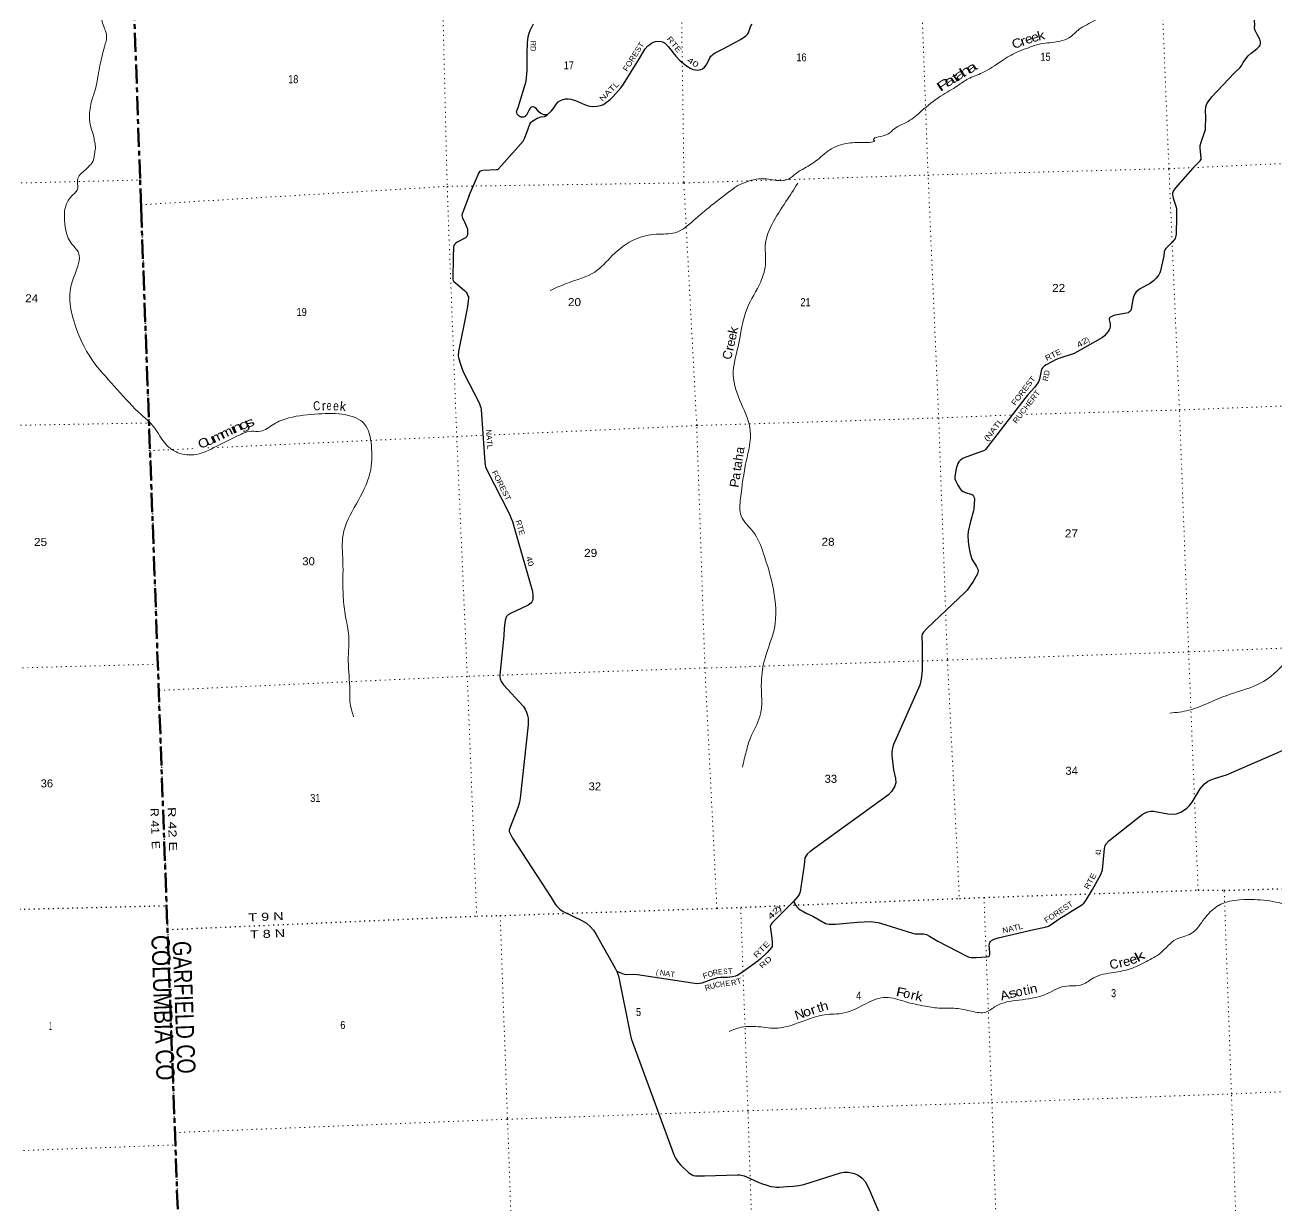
# Model space of a CAD drawing. Header units: feet. Extents: x 757852 to 1040949, y -536576 to -344549.
# Drawn here: x 856836 to 884210, y -463597 to -437785 of the extents above; entities that cross this region are included whole.
import ezdxf
from ezdxf.enums import TextEntityAlignment as Align

# ---------------------------------------------------------------- set-up
doc = ezdxf.new("R2010")
doc.units = ezdxf.units.FT
doc.header["$LTSCALE"] = 70
doc.linetypes.add('DOTTED', pattern=[1.5, 0.3, -1.2])
doc.linetypes.add('LONG_DASH_SHORT_DASH', pattern=[9.9, 6, -1.2, 1.5, -1.2])
for name, color, linetype, lineweight in [('11', 7, 'LONG_DASH_SHORT_DASH', 60), ('29', 7, 'Continuous', 25), ('39', 7, 'Continuous', 13), ('6', 7, 'DOTTED', 25), ('7', 7, 'DOTTED', 13)]:
    doc.layers.add(name, color=color, linetype=linetype, lineweight=lineweight)
for name, color, linetype in [('12', 7, 'Continuous'), ('27', 7, 'Continuous'), ('30', 7, 'Continuous'), ('41', 7, 'Continuous')]:
    doc.layers.add(name, color=color, linetype=linetype)

msp = doc.modelspace()

# ---------------------------------------------------------------- linework, layer by layer
at = {"layer": '11'}
msp.add_line((859374.35, -441779.96), (861042.93, -487447.56), dxfattribs=at)
msp.add_lwpolyline([(859374.35, -441779.96), (859351.73, -441142.3), (859187.53, -436467), (859152.57, -436012.17), (858923.57, -431167.52), (858905.95, -430700.02), (858651.71, -425468.58), (858522.08, -420165.87), (858416.57, -414784.25), (858300.93, -409398.87), (854734.37, -409534.98)], dxfattribs=at)
at = {"layer": '29'}
for points in [[(883780.89, -438296.76), (883828.7, -438248.93), (883845.32, -438223.99), (883851.56, -438192.81), (883851.56, -438155.39), (883837.01, -438097.18), (883780.91, -437989.08), (883735.2, -437903.85), (883726.89, -437880.98), (883722.73, -437847.72), (883726.89, -437777.04), (883714.42, -437606.58), (883704.03, -437548.37), (883664.55, -437402.86), (883373.65, -436446.6), (883350.79, -436355.13), (883344.57, -436276.14), (883346.64, -436217.93), (883361.19, -436134.78), (883406.9, -435968.47), (883413.13, -435916.5), (883411.06, -435868.69), (883400.66, -435816.72), (883373.65, -435719.01)], [(867815.32, -438406.1), (867820.14, -438174.36), (867826.95, -438108.46), (867838.3, -438042.58), (867861.02, -437963.05), (867883.72, -437906.25), (867956.4, -437756.3)], [(872479.35, -438098.37), (872595.19, -438023.41), (872629.26, -437992.74), (872641.75, -437976.84), (872651.97, -437957.52), (872688.31, -437848.45), (872708.75, -437803.02), (872736, -437766.66)], [(868251.61, -439748.96), (868341.46, -439666.14), (868384.61, -439616.16), (868455.01, -439507.1), (868493.63, -439466.2), (868543.59, -439434.39), (868577.65, -439420.75), (868657.14, -439400.31), (868709.37, -439398.03), (868772.97, -439402.58), (868872.89, -439434.39), (869068.2, -439520.73), (869152.24, -439552.54), (869195.39, -439561.63), (869249.89, -439566.17), (869338.47, -439561.63), (869422.49, -439543.45), (869481.54, -439520.73), (869522.42, -439493.46), (869626.89, -439413.94), (869695.02, -439348.05), (869863.08, -439157.19), (869919.87, -439079.94), (870253.7, -438539.17), (870399.05, -438307.41), (870453.57, -438239.25), (870494.45, -438207.44), (870530.77, -438180.17), (870580.75, -438159.73), (870621.63, -438146.1), (870685.21, -438139.27), (870746.54, -438143.82), (870798.76, -438157.45), (870841.93, -438187), (870898.69, -438252.88), (871066.75, -438466.46), (871159.88, -438564.17), (871302.94, -438680.04), (871391.53, -438732.31), (871448.31, -438755.03), (871493.71, -438766.38), (871548.23, -438770.93), (871577.76, -438766.39), (871611.82, -438757.3), (871648.14, -438739.11), (871695.85, -438705.04), (871734.44, -438652.77), (871807.12, -438502.81), (871834.38, -438466.47), (871857.1, -438441.47), (871891.16, -438416.48), (871925.21, -438393.75), (872097.81, -438302.86), (872479.35, -438098.37)], [(868251.61, -439748.96), (868189.17, -439744.39), (868151.69, -439735.31), (868111.96, -439715.99), (868072.21, -439680.78), (868013.16, -439605.8), (867985.92, -439585.34), (867968.88, -439578.53), (867949.57, -439573.99), (867931.41, -439573.98), (867910.97, -439579.66), (867895.08, -439587.62), (867881.44, -439601.26), (867849.65, -439655.79), (867797.41, -439753.49), (867782.66, -439771.66), (867770.17, -439783.02), (867755.41, -439793.24), (867738.37, -439798.93), (867713.39, -439801.19), (867683.86, -439798.93), (867665.7, -439792.1), (867638.44, -439778.48), (867622.55, -439763.7), (867599.83, -439730.77), (867587.35, -439702.36), (867583.94, -439680.78), (867588.49, -439658.05), (867615.73, -439587.62), (867772.43, -439085.5), (867792.89, -439010.5), (867804.23, -438930.99), (867813.31, -438781.04), (867815.58, -438415.23)], [(882373.15, -440910.52), (882534.19, -440749.76), (882554.98, -440714.4), (882554.97, -440695.71), (882530.03, -440467.04), (882534.2, -440415.05), (882550.81, -440346.47), (882633.92, -440109.48), (882644.32, -440065.81), (882650.55, -440013.86), (882654.7, -439810.14), (882650.55, -439635.52), (882652.64, -439593.93), (882665.11, -439546.11), (882679.65, -439504.54), (882704.57, -439465.05), (882787.68, -439356.95), (883278.05, -438837.25), (883406.88, -438716.68), (883444.3, -438664.7), (883473.37, -438604.43), (883548.2, -438492.16), (883579.36, -438460.97), (883643.75, -438400.7), (883780.89, -438296.76)], [(866549, -441511.18), (866748.2, -441034.95), (866770.91, -441000.87), (866791.35, -440980.42), (866818.6, -440964.51), (866843.58, -440957.7), (866998.01, -440953.16), (867143.36, -440944.07), (867166.07, -440939.52), (867188.78, -440925.89), (867252.37, -440853.19), (867724.74, -440321.52), (867756.53, -440262.44), (867806.49, -440135.21), (867874.62, -439953.44), (867895.06, -439917.09), (867913.23, -439898.91), (867938.21, -439876.19), (867974.55, -439853.47), (868033.59, -439823.93), (868124.43, -439794.4), (868192.56, -439780.77), (868224.36, -439769.39), (868251.61, -439748.96)], [(882373.15, -440910.52), (881988.94, -441346.01), (881954.82, -441391.19), (881941.91, -441418.56), (881928.19, -441459.74), (881928.19, -441493.07), (881941.71, -441565.78), (882005.6, -441767.59), (882011.04, -441804.88), (882011.41, -441966.9), (882004.62, -442357.81), (881993.34, -442421.75), (881983.06, -442453.89), (881965.43, -442483.31), (881912.05, -442539.21), (881798.86, -442644.1), (881781.22, -442665.66), (881762.3, -442693.59), (881745.95, -442736.26), (881733.66, -442828.83), (881664.76, -443159.81), (881649.94, -443200.99), (881625.44, -443246.08), (881570.57, -443314.71), (881507.86, -443377.45), (881443.62, -443429.23), (881222.57, -443548.62), (881161.99, -443591.19), (881134.55, -443616.69), (881106.67, -443649.55), (881083.6, -443701), (881058.16, -443787.64), (881020.38, -443995.28), (881006.21, -444028.47), (880990.53, -444048.08), (880974.85, -444061.8), (880953.56, -444074.12), (880677.91, -444125.81), (880641.71, -444136.32), (880598.6, -444155.92), (880559.41, -444177.49), (880539.13, -444203.71), (880539.81, -444230.44), (880561.56, -444316.78), (880565.29, -444348.09), (880561.37, -444379.46), (880555.49, -444408.87), (880540.8, -444450.05), (880515.32, -444493.19), (880442.81, -444577.51), (880397.44, -444613.79), (879842.19, -444930.47), (879776.02, -444966.19), (879440.66, -445074.43), (879381.68, -445099.1), (879167.11, -445210.88), (879127.29, -445233.74), (879112.24, -445248.13), (879082.84, -445277.54), (879067.17, -445303.04), (879051.68, -445342.96), (879016.94, -445526.47), (879004.46, -445565.79), (878980.94, -445608.93), (878912.16, -445706.94), (878754.9, -445873.64), (878697.16, -445948.88)], [(866549, -441511.18), (866407.49, -441875.22), (866394.97, -441910.81), (866390.21, -441944.49), (866393.46, -441973.48), (866403.48, -442003.56), (866432.31, -442059.42), (866447.07, -442088.27), (866483.14, -442170.49), (866505.19, -442221.62), (866511.7, -442238.16), (866513.2, -442250.69), (866514.11, -442277.33), (866510.2, -442352.96), (866501.18, -442392.06), (866493.16, -442408.1), (866481.21, -442425.02), (866466.61, -442437.68), (866282.62, -442534.41), (866249.17, -442557.99), (866228.13, -442579.05), (866213.1, -442606.12), (866204.2, -442641.56), (866199.64, -442854.49), (866198.89, -442905.96)], [(866198.89, -442905.96), (866186.55, -443295.41), (866192.56, -443338.49), (866199.58, -443367.6), (866207.59, -443382.63), (866215.61, -443393.66), (866255.92, -443430.59), (866445.7, -443584.46), (866481.64, -443622.76), (866504.68, -443657.85), (866521.72, -443702.97), (866529.23, -443726.53), (866529.74, -443752.11), (866512.18, -443937.4), (866490.96, -444050.14)], [(866490.96, -444050.14), (866314.8, -444917.63), (866309.44, -445014.44), (866320.81, -445084.06), (866349.09, -445173.61), (866394.96, -445306.64), (866424.46, -445379.71), (866766.49, -446046.07), (866790.74, -446105.71), (866800.76, -446141.81), (866809.65, -446191.08), (866826.97, -446399.22), (866892.24, -447346.35), (866907.97, -447438.18), (866933.96, -447507.46), (867426.79, -448473.6), (867466.08, -448568.12), (867492.68, -448637.87), (867545.11, -448818.68), (867935.06, -450165.82), (867942.02, -450251.49), (867942.02, -450309.64), (867936.01, -450347.74), (867917.97, -450389.85), (867893.93, -450419.93), (867837.81, -450464.04), (867683.63, -450540.03), (867464.74, -450642.11), (867398.94, -450678.6), (867381.91, -450691.63), (867359.86, -450717.7), (867345.83, -450747.77), (867335.81, -450803.92), (867315.78, -450966.52), (867302.17, -451134.98)], [(878697.16, -445948.88), (877890.24, -447000.49), (877839.47, -447059.97), (877814, -447081.54), (877768.36, -447101.68), (877427.57, -447224.14), (877371.12, -447244.29), (877343.68, -447258.01), (877320.17, -447271.74), (877284.73, -447300.21), (877253.54, -447334.49), (877231.99, -447371.74), (877197.75, -447475.93), (877167.15, -447663.26), (877170.26, -447705.09), (877187.9, -447752.15), (877234.13, -447842.46), (877283.92, -447920.79), (877315.28, -447956.08), (877345.49, -447981.76), (877391.7, -448003.14), (877523.5, -448038.23), (877550.43, -448054.12), (877575.91, -448085.5), (877587.66, -448109.03), (877593.64, -448145.28), (877582.09, -448359.81), (877576.89, -448405.12), (877507.17, -448639.03), (877459.65, -448853.09), (877454.42, -448950.24), (877460.3, -449069.85), (877474.91, -449190.5), (877501.45, -449336.53), (877521.05, -449411.04), (877539.35, -449457.82), (877639.68, -449621.6), (877666.06, -449675.75), (877673.9, -449722.81), (877672.93, -449748.31), (877663.84, -449778.61), (877564.57, -449946.85), (877433.85, -450136.56), (877382.37, -450190.61), (876562.05, -450971.52), (876478.54, -451058.15), (876455.02, -451095.41), (876443.15, -451148.6), (876454.44, -451334.15), (876454.49, -451894.25), (876433.46, -452081.71), (876401.23, -452216.57), (875825.98, -453509.21), (875803.82, -453586.15), (875790.7, -453670), (875786.78, -453748.43), (875824.5, -454061.36), (875867.93, -454251.55), (875876.93, -454348.45), (875849.49, -454434.73), (875782.86, -454540.62), (875714.14, -454608.14), (874000.94, -455848.97), (873936.89, -455905.37), (873890.45, -455985.68), (873868.88, -456148.63), (873782.04, -456734.42), (873764.44, -456791.67), (873734.11, -456836.47), (873640.31, -456940.46)], [(867302.17, -451134.98), (867219.58, -451988.99), (867219.58, -452031.1), (867226.32, -452073.68), (867247.64, -452133.37), (867295.23, -452209.75), (867725.59, -452669.76), (867772.6, -452734.83), (867801.74, -452802.11), (867819.62, -452875.69), (867833.8, -452934.45), (867838.77, -453021.54), (867833.8, -453082.84), (867664.48, -454681.68), (867648.43, -454774.23), (867618.97, -454869.97), (867433.1, -455342.22), (867427.49, -455362.26), (867421.98, -455385.82), (867422.48, -455402.36), (867423.48, -455414.39), (867434.69, -455444.54), (867496.74, -455556.76), (868340.02, -456857.76), (868428.48, -456999.5), (868458.54, -457037.6), (868489.81, -457071.26), (868532.69, -457111.79), (868602.83, -457159.92), (869012.86, -457355.87), (869110.83, -457417.59), (869194, -457491.98), (869267.14, -457571.99), (869326.29, -457663.95), (869738.84, -458398.07), (869777.89, -458470.96)], [(873640.31, -456940.46), (873692.95, -457030.94), (873727.25, -457074.08), (873756.6, -457103.57), (873784.08, -457123.1), (873830.12, -457148.59), (873915.37, -457195.65), (874058.59, -457264.8), (874338.65, -457421.15), (874376.86, -457433.34), (874419, -457438.8), (874556.83, -457437.71), (875038.45, -457391.29), (875329.25, -457381.94), (875429.98, -457390.7), (875489.94, -457403.51), (875658.25, -457455.04), (876237.55, -457634.9), (876297.03, -457646), (876484.89, -457648.04), (876511.9, -457654.51), (876545.21, -457666.27), (876612.82, -457700.63), (876795.03, -457812.93), (877431.02, -458136.04), (877481.93, -458156.49), (877527, -458166.3), (877632.1, -458169.52), (877849.25, -458154.32), (877909.13, -458142.77), (877928.09, -458126.97), (877934.61, -458103.55), (877932.65, -458058.45), (877920.98, -457895.23), (877924.81, -457868.25), (877930.69, -457840.8), (877944.4, -457819.23), (877970.9, -457793.1), (878024.75, -457764.32), (878114.53, -457737), (878894.43, -457553.91), (879144.15, -457503.32), (879212.28, -457483.93), (879274.99, -457444.71), (879444.69, -457322.55), (879941.26, -457013.32), (879992.21, -456970.19), (880032.24, -456921.57), (880180.45, -456677.25), (880359.51, -456353.6), (880393.93, -456248.59), (880411.36, -456097.35), (880439.08, -455786.12), (880452.72, -455723.09), (880468.4, -455687.79), (880532.21, -455614.14), (881262.66, -455037.08), (881328.68, -455005.42), (881383.55, -454981.89), (881450.18, -454970.13), (881509.76, -454970.59), (881825.62, -455027.22), (881975.36, -455036.79), (882038.07, -455021.11), (882121.53, -454982.67), (882237.95, -454903.46), (882300.66, -454844.63), (882356.92, -454770.65), (882529.25, -454479.29), (882623.99, -454370.1), (882694.54, -454319.12), (882763.35, -454285.34), (882847.39, -454252.45), (883108.44, -454170.69), (884167.17, -453711.74), (884360.23, -453624.98)], [(873644.22, -456938.3), (873165.6, -457416.67), (873149.13, -457436.8), (873135.41, -457466.22), (873131.49, -457489.75), (873134.33, -457536.02), (873164.51, -457744.78), (873174.6, -457836.82), (873174.6, -457903.48), (873172.64, -457928.97), (873158.48, -457947.07), (873065.84, -458056.43), (872920.44, -458193.2), (872867.92, -458240.75), (872524.99, -458487.82), (872419.08, -458550.52), (872367.24, -458572.13), (872306.49, -458587.82), (872245.74, -458599.59), (872197.43, -458603.92), (872039.56, -458602.61), (871979.23, -458611.35), (871827.97, -458657.59), (871632.88, -458725.87), (871584.37, -458736.85), (871527.54, -458738.81), (871431.29, -458730.41), (870225.39, -458545.48), (870157.78, -458540.79), (869997.72, -458547.13), (869946.14, -458538.83), (869868.27, -458506.61), (869779.16, -458473.33)], [(869777.89, -458470.96), (869779.16, -458473.33), (869810.87, -458566.14), (870069.82, -459835.62), (870090.77, -459934.12), (870127.18, -460042.34), (871031.64, -462495.77), (871058.88, -462550.6), (871119.82, -462638.14), (871168.31, -462699.29), (871352.79, -462873.42), (871420.41, -462918.87), (871454.48, -462930.9), (871499.37, -462938.49), (871574.72, -462940.93), (871691.81, -462939.72), (872417.4, -462915.86), (872465.49, -462915.86), (872504.86, -462921.02), (872557.68, -462941.93), (872608.57, -462963.52), (872863, -463074.96), (872940.44, -463104.35), (873056.67, -463142.45), (873146.85, -463168.52), (873215.44, -463180.93), (873267.09, -463186.57), (873329.21, -463186.57), (873499.83, -463174.9), (873638.82, -463165.51)], [(873638.82, -463165.51), (873755.05, -463151.48), (873864.94, -463127.87), (874663.69, -462872.81), (874746.03, -462857.72), (874788.11, -462857.72), (874831.63, -462860.86), (874933.4, -462880.78), (874964.46, -462887.8), (875038.05, -462917.79), (875098.73, -462951.96), (875142.81, -462986.05), (875209.46, -463062.28), (875278.58, -463204.36), (875560.28, -463864.83)]]:
    msp.add_lwpolyline(points, dxfattribs=at)
at = {"layer": '39'}
msp.add_line((872539.85, -441240.89), (872424.2, -441289.04), dxfattribs=at)
for points in [[(883450.31, -426115.38), (883334.73, -426469.6), (883385.73, -426665.18), (883401.83, -426909.81), (883391.03, -427040.6), (883444.54, -427175.88), (883423.23, -427286.84), (883395.34, -427375.88), (883432.47, -427497.49), (883436.15, -427646.01), (883408.06, -427807.35), (883445.32, -428015.31), (883420.52, -428309.11), (883403.4, -428508.34), (883268.23, -428800.78), (883076.84, -429010.23), (883029.59, -429208.18), (882881.1, -429448.72), (882810.2, -429663.3), (882751.49, -429803.28), (882745.24, -430036.39), (882608.06, -430328.88), (882565.45, -430390.15), (882528.48, -430597.89), (882453.21, -430878.85), (882435.04, -431035.93), (882452.5, -431254.41), (882505.04, -431512.22), (882521.5, -431690.56), (882443.42, -432019.78), (882411.41, -432185.23), (882364.85, -432571.93), (882318.29, -432878.31), (882332.46, -432964.32), (882325.11, -433153.28), (882287.9, -433350.98), (882216.51, -433465.16), (882266.09, -433684.88), (882360.6, -433855.32), (882301.95, -434240.3), (882258.15, -434496.41), (882236.02, -434735.92), (882190.03, -434903.71), (882226.48, -435159.9), (882249.94, -435458.56), (882204.9, -435664.49), (882101.66, -435950.14), (881985.16, -436105.57), (881793.56, -436387.31), (881546.98, -436636.24), (881301.25, -436838.96), (881165.56, -436948.66), (880966.26, -437081.98), (880856.94, -437122.77), (880696.19, -437192.91), (880586.96, -437318.04), (880376.82, -437580.15), (880187.39, -437707.21), (880007.19, -437801.91), (879894.56, -437870.89), (879668.59, -438061.09), (879467.8, -438134.2), (879298.08, -438166.39), (879086.02, -438189.57), (878735.61, -438296.4), (878522.98, -438377.82), (878192.71, -438568.52), (877765.89, -438829.81), (877456.23, -438961.77), (877229.21, -439109.82), (876855.82, -439341.72), (876440.48, -439660.98), (876143.28, -439891.04), (875810.9, -440077.77), (875645.28, -440194.21), (875411.6, -440316.31), (875417.81, -440324.19), (875413.85, -440326.3), (875264.04, -440351.99), (875013.34, -440354), (874675.46, -440400.28), (874473.01, -440487.49), (874162.08, -440729.94), (873879.82, -440915.46), (873694.01, -441026.36), (873530.6, -441150.79), (873312.82, -441186.15), (873141.61, -441158.14), (872936.67, -441144.99), (872720.84, -441178.29), (872539.85, -441240.89)], [(855589.25, -432547.9), (855649.12, -432597.82), (855687.9, -432705.33), (855757.25, -432832.19), (855863.54, -432911.98), (855989.89, -432991.28), (856060.29, -433079.96), (856141.72, -433208.54), (856263.54, -433348.19), (856323.53, -433421.06), (856374.83, -433548.35), (856412.65, -433698.06), (856453.32, -433881.84), (856520.02, -433982.66), (856589.12, -434099.49), (856701.28, -434173.1), (856816.04, -434270.76), (856900.07, -434423.37), (856961.65, -434560.46), (856999.81, -434724.22), (857080.52, -434985.36), (857183.08, -435237.95), (857309.15, -435467.87), (857455.12, -435691.3), (857598.22, -435960.98), (857693.32, -436155.5), (857791.44, -436309.79), (857928, -436396.88), (858079.94, -436618.15), (858142.66, -436801.4), (858253.79, -437075.87), (858341.32, -437288.65), (858404.34, -437483.94), (858507.11, -437664.22), (858557.11, -437819.66), (858617.78, -438000.96), (858570.13, -438263.18), (858518.97, -438465.23), (858479.35, -438646.93), (858433.2, -438889.03), (858385.55, -439151.25), (858298.05, -439424.47), (858256.67, -439616.25), (858245.07, -439795.26), (858272.4, -440007.48), (858326.51, -440166.84), (858358.96, -440342.79), (858376.38, -440478.93), (858360.18, -440553.63), (858326.97, -440751.24), (858216.04, -440888.46), (858125.91, -440974.97), (858020.29, -441083.95), (857983.18, -441205.34), (857986.83, -441271.52), (857988.87, -441353.81), (857884.1, -441496.91), (857794.31, -441597.47), (857738.91, -441709.26), (857701.34, -441841.97)], [(873732.83, -441240.76), (873472.75, -441644.67), (873169.99, -442140.07), (873026.99, -442552.62), (873028.21, -442974.83), (872921.49, -443398.29), (872624.96, -443977.56), (872427.08, -444808), (872321.62, -445429.54), (872502.67, -446072.48), (872694.05, -446653.08), (872605.75, -447318.13), (872481.36, -448130.35), (872493.51, -448512.22), (872762.91, -448868.33), (872978.97, -449324.11), (873200.23, -450125.93), (873220.7, -450971.82), (873016.04, -451622.36), (872935.85, -452141.09), (872903.98, -452898.5), (872696.38, -453363.02), (872606.34, -453661.9), (872521.42, -454002.66)], [(872424.2, -441289.04), (871888.46, -441694.34), (871506.99, -442012), (871047.4, -442324), (870638.41, -442358.32), (870185.33, -442464), (869677.06, -442825.5), (869292.66, -443183.27), (868697.24, -443425.32), (868319.67, -443588.77)], [(857701.71, -441840.65), (857762.68, -442401.48), (857846.74, -442555.04), (857995.75, -442744.68), (857867.11, -443396.93), (857818.12, -443810.65), (857919.21, -444303.91), (858296.14, -445095.05), (858783.43, -445674.74), (859318.51, -446247), (859671.71, -446596.59), (859884, -446910.39), (860179.91, -447135.63), (860576.72, -447169.72), (861090.98, -446958.13), (861440.36, -446787.52), (861785.02, -446665.09), (861984.97, -446665.07), (862274.73, -446508.27), (862607.04, -446372.2), (863250.56, -446284.79), (863848.94, -446304.81), (864250, -446498.87), (864408.55, -446972.39), (864378.64, -447577.65), (864080.61, -448251.01), (863790.68, -448928.13), (863785.95, -449502.62), (863792.84, -450288.88), (863844.17, -450715.59), (863907.73, -451075.9), (863904.01, -451688.38), (863936.99, -452327.77), (863941.42, -452569.78), (864020.33, -452905.61)], [(887688.87, -442428.58), (887483.74, -443540.54), (887133.62, -444285.51), (886693.82, -444891.09), (886194.03, -445496.48), (886031.05, -445909.63), (885946.98, -446282.38), (885946.35, -446860.74), (886024.47, -447392.71), (886239.57, -448188.72), (886231.43, -448785.32), (886102.47, -449199.45), (885879.6, -449616.4), (885590.57, -449951.29), (885271.76, -450369.12), (884957.63, -450812.83), (884803.92, -451123.64), (884426.73, -451677.31), (883828.22, -452179.61), (883206.35, -452404.44), (882779, -452575.39), (882284.09, -452762.38), (881867.85, -452824.94)], [(888225.01, -456368.22), (887775.69, -456350.12), (887413.47, -456398.33), (887047.66, -456477.38), (886645.79, -456779.64), (886487.6, -456996.53), (886340.96, -457197.06), (886217.03, -457348.87), (885892.38, -457396.66), (885328.36, -457315.57), (884731.24, -457117.41), (884251.37, -456967.75), (883711.7, -456899.93), (882893.96, -457052.61), (882624.94, -457312.85), (882335.75, -457641.75), (882005.18, -457767.76), (881669.14, -458064.04), (881354.31, -458255.62), (881004.61, -458414.23), (880638.8, -458493.28), (880200.07, -458612.54), (879957.94, -458755.9), (879565.15, -458797.74), (879134.06, -458978.81), (878569.37, -459097.86), (878063.03, -459231.16), (877846.5, -459359.75), (877534.08, -459341.13), (877188.53, -459279.49), (876854.5, -459275.53), (876523.41, -459231.45), (876078.84, -459130.76), (875656.47, -459037.41), (875232.1, -459170.24), (874739.77, -459379.17), (874316.9, -459417.91), (873662.59, -459625.71), (873242.94, -459710.37), (872814.11, -459675.25), (872399.29, -459715.74), (872231.11, -459782.84)]]:
    msp.add_spline(points, degree=3, dxfattribs=at)
at = {"layer": '6'}
msp.add_line((856502.34, -457116.58), (859931, -457032.82), dxfattribs=at)
for points in [[(859374.35, -441779.96), (859543.42, -446495.16), (859569.02, -447088.93), (859741.26, -451750.65), (859757.56, -452321.15), (859930.93, -457029.5), (859953.05, -457548.76), (860108.57, -461984.64), (860126.41, -462273.33), (860307.09, -467273.84), (860314.91, -467560.19), (860497.78, -472569.27), (860508.06, -472850.53), (860688.43, -477828.82), (860703.56, -478136.18), (860885.08, -483124.93), (860898.53, -483437.71), (861042.93, -487447.56)], [(859953.35, -457555.82), (866711.44, -457261.29), (867225.01, -457249.85), (871963.64, -457091.27), (872484.94, -457069.59), (877266.62, -456875.7), (877803.9, -456853.53), (882486.54, -456694.65), (883056.48, -456697.51), (887737.98, -456570.68), (888233.36, -456542.68)]]:
    msp.add_lwpolyline(points, dxfattribs=at)
at = {"layer": '7'}
for p, q in [((855913.06, -441257.13), (859356.49, -441172.31)), ((856109.42, -446542.15), (859543.02, -446483.52)), ((859542.41, -447088.01), (860579.01, -447040.3)), ((859741.39, -451755.38), (856306.53, -451846.74)), ((856698.24, -462389.02), (860125.88, -462264.78))]:
    msp.add_line(p, q, dxfattribs=at)
for points in [[(870662.65, -425097.42), (870911.08, -430660.36), (871168.67, -435945.94), (871244.93, -441236.48), (871246.83, -441333.98)], [(865354.39, -425247.16), (865664.26, -430860.83), (865939.05, -436111.86), (866066.84, -441311.58), (866073.15, -441529.15)], [(881847.89, -440930.02), (881632.43, -435634.07), (881413.18, -430357.61), (881224.25, -425215.8)], [(876383.46, -435691.62), (876385.42, -435746.19), (876581.61, -441063.37), (876584.88, -441131.47)], [(859373.24, -441712.57), (866066.84, -441311.58), (871244.93, -441236.48), (876581.61, -441063.37), (881850.99, -440924.35), (887621.56, -440665.64)], [(882486.54, -456694.65), (882278.16, -451485.8), (882077.7, -446198.67), (881847.89, -440930.02)], [(876584.88, -441131.47), (876813.71, -446377.05), (877004.19, -451664.48), (877266.62, -456875.7)], [(866073.15, -441529.15), (866274.93, -446778.16), (866506.14, -452018.33), (866711.44, -457261.29)], [(871963.64, -457091.27), (871702.14, -451840), (871523.12, -446532.21), (871246.83, -441333.98)], [(878731.59, -446295.46), (882077.7, -446198.67), (887371.06, -445997.39), (887825.74, -445964.32)], [(867097.04, -446742.13), (871523.34, -446540.21), (876787.64, -446373.83), (878466.49, -446306.15)], [(860832.69, -447028.63), (866274.93, -446778.16), (866875.95, -446751.82)], [(888029.75, -451258.58), (887561.38, -451278.82), (882278.16, -451485.8), (877004.19, -451664.48), (871702.14, -451840), (866504.2, -452020.39), (859757.78, -452328.85)], [(877803.9, -456853.53), (877977.07, -461339.01), (878165.82, -466636.5), (878322.06, -471914.95), (878500.76, -477210.74), (878694.65, -482476.06), (878836.9, -486776.88)], [(884090.33, -486576.25), (883965.05, -482313.5), (883768.42, -477020.25), (883567.58, -471719.12), (883405.34, -466440.84), (883214.71, -461147.41), (883056.48, -456697.51)], [(873533.77, -486978.19), (873393.45, -482683.57), (873212.81, -477389.84), (873019.75, -472080.48), (872820.13, -466825.34), (872643.06, -461515.49), (872484.94, -457069.59)], [(867225.01, -457249.85), (867385.12, -461695.69), (867573.65, -466985.18), (867777.64, -472254.19), (867967.02, -477575.68), (868149.77, -482873.35), (868289.93, -487176.05)], [(860109.08, -461992.91), (867377.29, -461701.93), (872643.06, -461515.49), (877977.07, -461339.01), (883214.71, -461147.41), (888427.57, -460926.55)]]:
    msp.add_lwpolyline(points, dxfattribs=at)

# ---------------------------------------------------------------- texts
at = {"layer": '12'}
for s, width, p in [('COLUMBIA CO', 0.85, (859654.6, -459270.9)), ('GARFIELD CO', 0.8, (860114.95, -459263.19))]:
    msp.add_text(s, height=400, rotation=272.093, dxfattribs=dict(at, width=width)).set_placement(p, align=Align.CENTER)
at = {"layer": '27'}
for s, rotation, width, p in [(')', 29.698, 1.05, (880102.41, -444711.85)), ('RD', 79.28, 0.9, (879223, -445459.47)), ('RUCHERT', 52.5, 1.1, (878778.32, -446164.52)), ('(', 52.5, 1.35, (877905.71, -446869.93)), (')', 44.985, 1.7, (873358.91, -457127.79)), ('RD', 42.157, 1.3, (873067.02, -458316.8)), ('(', 351.281, 0.7, (870650.85, -458544.54)), ('C', 13.998, 0.9, (871994.46, -458816.16)), ('H', 7.525, 0.7, (872093.2, -458806.17)), ('E', 4.525, 0.8, (872205.02, -458790.03)), ('R', 10.965, 0.85, (872342.88, -458772.38)), ('T', 17.629, 1.2, (872465.44, -458737.27))]:
    msp.add_text(s, height=120, rotation=rotation, dxfattribs=dict(at, width=width)).set_placement(p, align=Align.CENTER)
for s, rotation, p in [('R', 19.29, (871778.96, -458877.35)), ('U', 16.998, (871884.67, -458842.88))]:
    msp.add_text(s, height=120, rotation=rotation, dxfattribs=at).set_placement(p, align=Align.CENTER)
at = {"layer": '30'}
for s, rotation, width, p in [('RD', 269.039, 0.8, (867891.55, -438127.86)), ('FOREST', 57.837, 1.1, (870000.07, -438810.99)), ('RTE', 308.965, 1.25, (870858.98, -438090.55)), ('40', 327.749, 1.45, (871300.47, -438582.96)), ('NATL', 45.133, 1.3, (869463.53, -439465.49)), ('42', 31.698, 1.4, (879872.37, -444844.97)), ('RTE', 26.388, 1.15, (879177.73, -445128.92)), ('FOREST', 52.5, 1.15, (878485.87, -446111.89)), ('NATL', 52.5, 1.25, (877920.96, -446845.47)), ('NATL', 273.942, 1.05, (866911.69, -446628.01)), ('FOREST', 297.026, 1.1, (867038.05, -447557.47)), ('RTE', 286.171, 1.05, (867561.21, -448622.87)), ('40', 286.144, 1.25, (867790.46, -449414.53)), ('41', 84.91, 0.65, (880353.89, -455940.09)), ('RTE', 61.046, 1.15, (880089.16, -456689.08)), ('42', 44.985, 1.65, (873138.05, -457345.31)), ('FOREST', 33.749, 1.1, (879169.87, -457421.28)), ('NATL', 13.212, 1.1, (878223.1, -457638.1)), ('RTE', 44.772, 1.35, (872831.61, -458181.4))]:
    msp.add_text(s, height=120, rotation=rotation, dxfattribs=dict(at, width=width)).set_placement(p)
msp.add_text('NAT', height=120, rotation=351.281, dxfattribs=at).set_placement((870709.58, -458551.5))
for s, rotation, width, p in [('F', 19.29, 1.15, (871730.9, -458617.4)), ('O', 16.998, 0.95, (871838.53, -458581.16)), ('R', 14.998, 0.9, (871946.48, -458548.58)), ('E', 3.525, 0.75, (872042.4, -458535.7)), ('S', 359.525, 0.7, (872149.04, -458527.84)), ('T', 2.965, 0.9, (872257.89, -458523.28))]:
    msp.add_text(s, height=120, rotation=rotation, dxfattribs=dict(at, width=width)).set_placement(p, align=Align.CENTER)
at = {"layer": '41'}
for s, rotation, width, p in [('e', 17.085, 1.1, (878946.25, -438142.69)), ('k', 13.725, 1.2, (879073.64, -438109.74)), ('C', 23.063, 1.15, (878563.67, -438273.54)), ('r', 18.848, 1.3, (878689.7, -438227.45)), ('e', 18.975, 1.15, (878814.07, -438181.63)), ('a', 33.238, 1.7, (877321.3, -438947.8)), ('h', 32.982, 1.65, (877446.92, -438872.45)), ('a', 32.825, 1.65, (877578.95, -438800.96)), ('P', 33.39, 1.7, (876972.58, -439168.78)), ('a', 31.724, 1.65, (877098.4, -439088.38)), ('t', 31.724, 1.45, (877231.76, -439014.35)), ('k', 77.843, 1.15, (872417.02, -444474.76)), ('r', 76.111, 1.15, (872331.07, -444872.19)), ('C', 4.127, 0.8, (863220.9, -446207.93)), ('e', 359.858, 0.7, (863484.52, -446200.7)), ('e', 357.114, 0.8, (863631.53, -446207.66)), ('g', 27.741, 1.55, (861664.77, -446602.49)), ('s', 23.913, 1.55, (861785.27, -446560.92)), ('m', 25.747, 1.2, (861091.13, -446864.82)), ('m', 26.112, 1.2, (861282.4, -446774.92)), ('i', 25.942, 1.15, (861423.7, -446706.27)), ('n', 26.224, 1.5, (861511.48, -446666.17)), ('C', 24.973, 1.2, (860776.13, -447008.14)), ('u', 23.747, 1.45, (860917.42, -446947.64)), ('P', 81.297, 1.1, (872449.47, -447810.04)), ('r', 13.301, 1.15, (880820.7, -458375.62)), ('e', 14.079, 1.05, (880945.5, -458347.73)), ('e', 18.941, 1.15, (881098.62, -458297.59)), ('k', 27.438, 1.6, (881256.23, -458224.26)), ('n', 12.007, 1.1, (878906.39, -458942.97)), ('F', 347.1, 1.35, (875971.93, -459024.2)), ('r', 347.194, 1.15, (876236.75, -459084.61)), ('k', 347.283, 1.15, (876363.76, -459113.41)), ('A', 15.476, 1.1, (878281.44, -459085.65)), ('s', 18.024, 1.35, (878457.52, -459037.54)), ('N', 18.288, 1.1, (873803.33, -459499.77)), ('o', 18.815, 1.15, (873961.74, -459444.78)), ('r', 18.815, 1.3, (874100.07, -459402.41)), ('h', 15.96, 1.2, (874337.18, -459325.19))]:
    msp.add_text(s, height=200, rotation=rotation, dxfattribs=dict(at, width=width)).set_placement(p, align=Align.CENTER)
for s, rotation, p in [('e', 77.843, (872387.34, -444612.59)), ('e', 77.843, (872357.32, -444752.8)), ('C', 76.111, (872292.16, -445020.38)), ('r', 2.526, (863373.28, -446202.96)), ('k', 353.956, (863777.35, -446218.97)), ('a', 80.542, (872558.52, -447093.83)), ('h', 81.289, (872533.98, -447248)), ('t', 81.289, (872494.12, -447506.94)), ('a', 81.289, (872510.25, -447401.6)), ('a', 81.289, (872472.95, -447656.61)), ('C', 14.827, (880672.49, -458406.13)), ('i', 11.803, (878797.88, -458968.39)), ('o', 347.1, (876097.29, -459050.92)), ('o', 12.803, (878590.11, -459010.33)), ('t', 11.803, (878718.38, -458985)), ('t', 16.345, (874222.41, -459362.25))]:
    msp.add_text(s, height=200, rotation=rotation, dxfattribs=at).set_placement(p, align=Align.CENTER)
at = {"layer": '6'}
for s, rotation, width, p in [('R 41  E', 272.093, 1.15, (859578.61, -454901.76)), ('R 42 E', 272.093, 1.35, (859953.08, -454880.47)), ('T 9 N', 2.495, 1.35, (861721.68, -457378.66)), ('T 8 N', 2.495, 1.35, (861756.59, -457752.49))]:
    msp.add_text(s, height=175, rotation=rotation, dxfattribs=dict(at, width=width)).set_placement(p)
at = {"layer": '7'}
for s, width, p in [('16', 0.85, (873703.43, -438577.6)), ('15', 0.85, (879039.24, -438565.9)), ('17', 0.85, (868616.29, -438753.58)), ('18', 0.85, (862590.64, -439055.51)), ('22', 1.1, (879293.8, -443618.57)), ('24', 1.1, (856838.99, -443845.05)), ('19', 0.85, (862774.29, -444143.98)), ('20', 1.1, (868707.31, -443928.1)), ('21', 0.85, (873790.99, -443929.75)), ('27', 1.1, (879573.36, -448985.27)), ('25', 1.1, (857032.58, -449171.2)), ('28', 1.1, (874251.17, -449167.15)), ('30', 1.05, (862899.45, -449592.43)), ('29', 1.1, (869060.6, -449410.09)), ('34', 1.05, (879584.15, -454172.35)), ('36', 1.05, (857176.98, -454448.29)), ('32', 1.05, (869158.59, -454513.7)), ('33', 1.05, (874319, -454348.39)), ('31', 0.85, (863072.85, -454767.6)), ('4', 0.85, (875007.08, -459087.48)), ('3', 0.85, (880582.76, -459033.03)), ('5', 0.85, (870194.82, -459445.6)), ('1', 0.4, (857359.79, -459747.96)), ('6', 0.85, (863729.15, -459730.17))]:
    msp.add_text(s, height=175, dxfattribs=dict(at, width=width)).set_placement(p)

doc.saveas('drawing.dxf')
